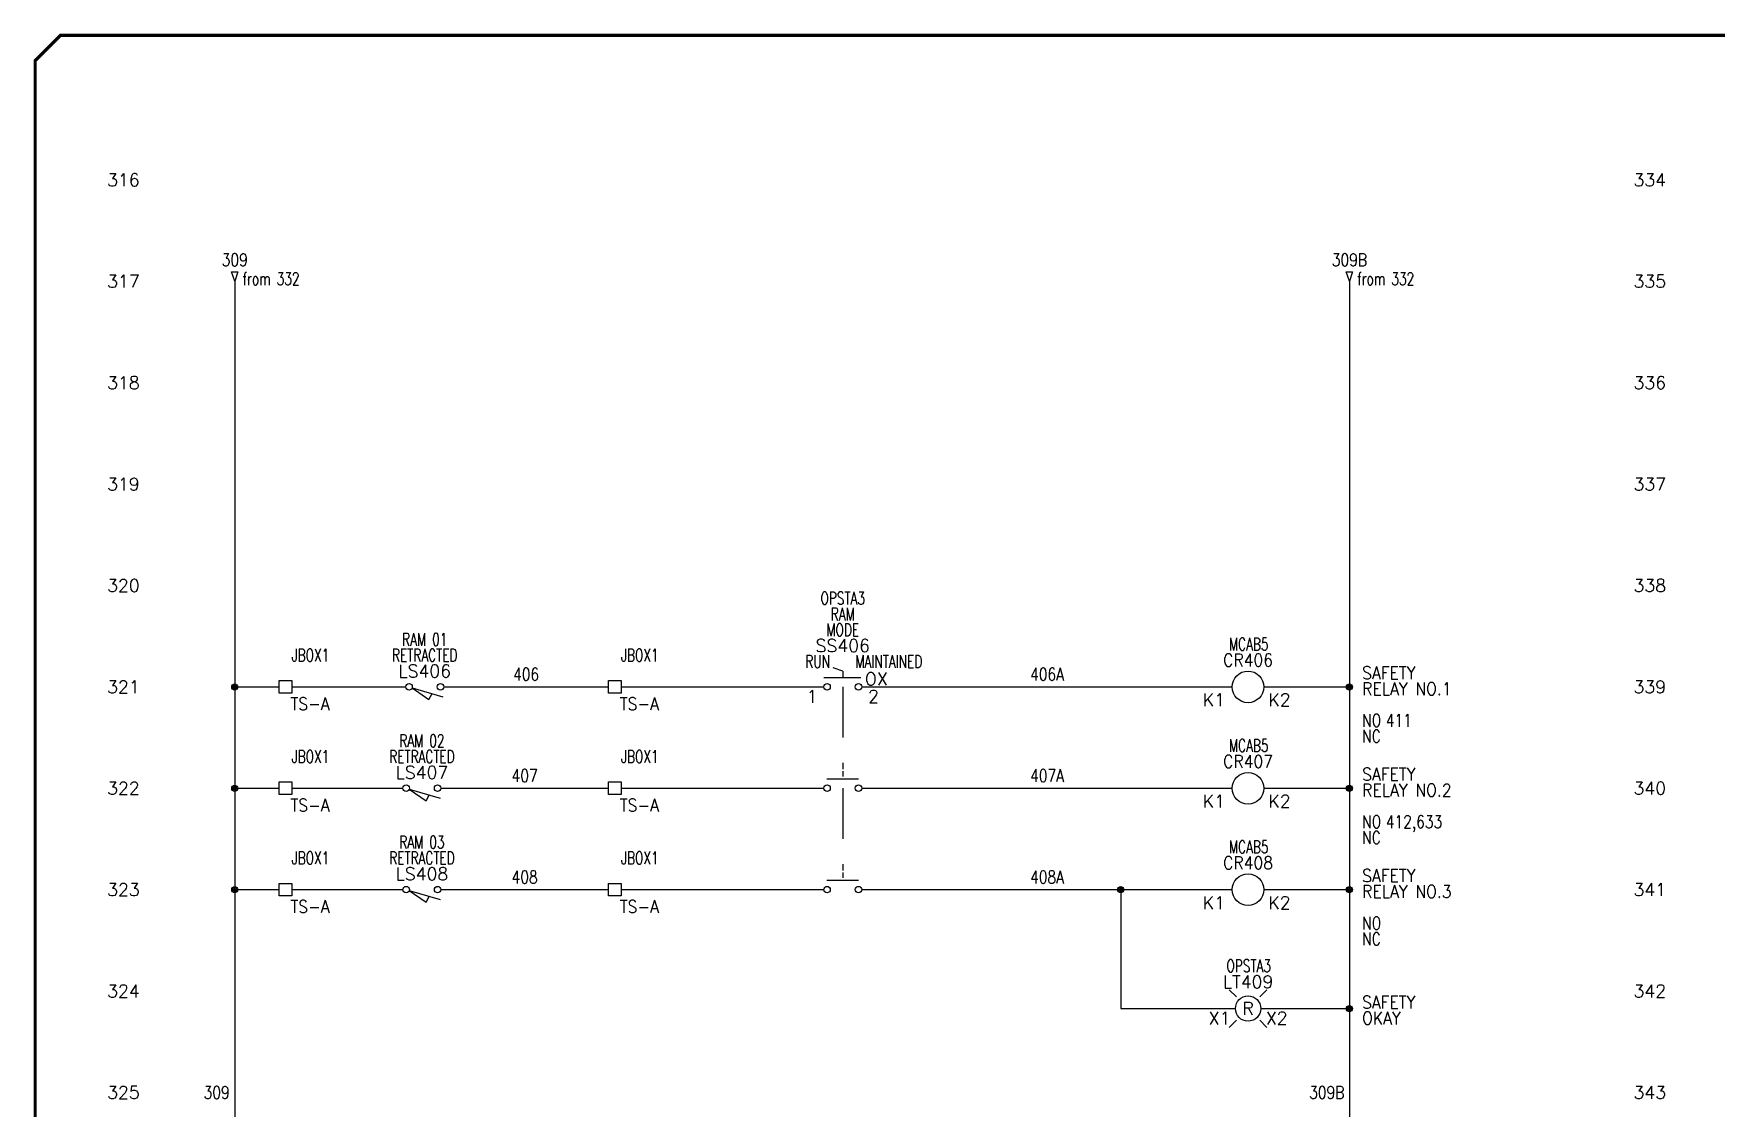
# Model space of a CAD drawing. Header units: inches. Extents: x 0 to 33.5, y 0 to 22.4.
# Drawn here: x 0.02 to 16.62, y 11.84 to 22.44 of the extents above; entities that cross this region are included whole.
import ezdxf
from ezdxf.enums import TextEntityAlignment as Align

# ---------------------------------------------------------------- set-up
doc = ezdxf.new("R2010")
doc.units = ezdxf.units.IN
doc.header["$MEASUREMENT"] = 0
doc.linetypes.add('DASHED', pattern=[0.75, 0.5, -0.25])
for name, color, linetype in [('BLK_14AWG', 252, 'Continuous'), ('DEMO-PITEM', 7, 'Continuous'), ('DESC', 150, 'Continuous'), ('LINK', 8, 'DASHED'), ('LOC', 8, 'Continuous'), ('MISC', 7, 'Continuous'), ('POS', 52, 'Continuous'), ('RED_18AWG', 1, 'Continuous'), ('SYMS', 7, 'Continuous'), ('TAGS', 150, 'Continuous'), ('TERMS', 123, 'Continuous'), ('TITLE', 7, 'Continuous'), ('WHT_16AWG', 7, 'Continuous'), ('WIRENO', 7, 'Continuous'), ('WIREREF_DEST', 52, 'Continuous'), ('XREF', 7, 'Continuous')]:
    doc.layers.add(name, color=color, linetype=linetype)
doc.styles.add('ITALIC', font='ITALIC')
doc.styles.add('SIMPLEX', font='SIMPLEX')
doc.styles.add('WD', font='romans.shx')

# ---------------------------------------------------------------- blocks, each defined once
blk = doc.blocks.new('acade_title')
at = {"layer": 'TITLE', "const_width": 0.0312}
blk.add_lwpolyline([(30.594, 0.281), (30.594, 22.177), (30.344, 22.427), (0.281, 22.427), (0.031, 22.177), (0.031, 0.281), (0.281, 0.031), (30.344, 0.031)], close=True, dxfattribs=at)
at = {"layer": 'TITLE', "color": 1, "style": 'ITALIC'}
for tag, height, p in [('TITLE#1', 0.125, (32.156, 3.406)), ('TITLE#2', 0.125, (32.156, 3.204)), ('TITLE#3', 0.125, (32.156, 3.001)), ('TITLE#4', 0.125, (32.156, 2.799)), ('DWG#', 0.2, (32.156, 0.826))]:
    blk.add_attdef(tag, text='', height=height, dxfattribs=at).set_placement(p, align=Align.CENTER)
at = {"layer": 'TITLE', "color": 1, "style": 'SIMPLEX'}
blk.add_attdef('CAD#', (30.826, 1.958), '', height=0.0938, rotation=90, dxfattribs=at)
at = {"layer": 'TITLE', "color": 1}
for tag, p, height, style in [('ENGINEER', (31.237, 1.958), 0.0938, 'ITALIC'), ('CHKDBY', (32.424, 1.958), 0.0938, 'ITALIC'), ('JOB#', (31.464, 1.644), 0.0938, 'SIMPLEX'), ('DRAWNBY', (32.494, 1.644), 0.0938, 'ITALIC'), ('SCALE', (31.353, 1.344), 0.0938, 'SIMPLEX'), ('DATE', (32.408, 1.344), 0.0938, 'SIMPLEX'), ('SHTS', (32.532, 0.25), 0.2, 'ITALIC')]:
    blk.add_attdef(tag, p, '', height=height, dxfattribs=dict(at, style=style))
at = {"layer": 'TITLE', "color": 1, "style": 'ITALIC'}
blk.add_attdef('SH#', text='', height=0.2, dxfattribs=at).set_placement((31.881, 0.25), align=Align.RIGHT)
at = {"layer": 'TITLE', "color": 7, "flags": 9}
blk.add_attdef('WD_TB', (31.219, 0.031), '', height=0.125, dxfattribs=at)
blk = doc.blocks.new('WD_MLRH')
at = {"style": 'WD'}
blk.add_attdef('RUNGFIRST', text='', height=0.125, dxfattribs=at).set_placement((-0.25, 0), align=Align.MIDDLE_RIGHT)
at = {"style": 'WD', "flags": 1}
for tag, p in [('RUNGHORV', (-0.25, -0.127)), ('RUNGINC', (-0.25, -0.163)), ('WIRE-START', (-0.25, -0.356)), ('WIREMODE', (-0.25, -0.281)), ('RUNGDIST', (-0.25, -0.2)), ('RUNGCNT', (-0.25, -0.237)), ('WIREFMT', (-0.25, -0.321)), ('WIRE-GSUF', (-0.25, -0.396)), ('PH3SPACE', (-0.25, -0.437))]:
    blk.add_attdef(tag, text='', height=0.025, dxfattribs=at).set_placement(p, align=Align.RIGHT)
blk = doc.blocks.new('WDDOT')
for radius in [0.03, 0.0187, 0.00929]:
    blk.add_circle((0, 0), radius)
blk = doc.blocks.new('HSS112')
for p, q in [((0, 0.156), (-0.094, 0.188)), ((-0.185, 0.094), (0.18, 0.094)), ((0, 0.156), (0, 0.094))]:
    blk.add_line(p, q)
for centre in [(-0.155, 0), (0.155, 0)]:
    blk.add_circle(centre, 0.0322)
at = {"style": 'WD', "width": 0.7}
for tag, p in [('INST', (0, 0.982)), ('LOC', (0, 0.812)), ('DESC1', (0, 0.656)), ('DESC2', (0, 0.5)), ('XREF', (0, -0.219))]:
    blk.add_attdef(tag, text='', height=0.125, dxfattribs=at).set_placement(p, align=Align.CENTER)
at = {"style": 'WD'}
blk.add_attdef('TAG1', text='', height=0.125, dxfattribs=at).set_placement((0, 0.344), align=Align.CENTER)
at = {"style": 'WD', "width": 0.7}
blk.add_attdef('POS1', text='', height=0.125, dxfattribs=at).set_placement((-0.125, 0.188), align=Align.RIGHT)
at = {"style": 'WD'}
for tag, p, height in [('X2LINK', (0, 0.219), 0.01), ('X8LINK', (0, 0), 0.01), ('STATE', (0.219, 0.016), 0.125)]:
    blk.add_attdef(tag, p, '', height=height, dxfattribs=at)
at = {"style": 'WD', "width": 0.7}
blk.add_attdef('POS2', (0.125, 0.188), '', height=0.125, dxfattribs=at)
at = {"style": 'WD'}
for tag, p, height, flags in [('X4TERM01', (-0.188, 0), 0.0125, 1), ('X1TERM02', (0.188, 0), 0.0125, 1), ('FAMILY', (0.205, 0.152), 0.01, 9), ('CONTACT', (0.205, 0.136), 0.01, 1)]:
    blk.add_attdef(tag, p, '', height=height, dxfattribs=dict(at, flags=flags))
at = {"linetype": 'Continuous', "style": 'WD', "flags": 9}
for tag, p in [('ASSYCODE', (0.25, 0.094)), ('MFG', (0.23, 0.108)), ('CAT', (0.232, 0.121))]:
    blk.add_attdef(tag, text='', height=0.01, dxfattribs=at).set_placement(p, align=Align.CENTER)
at = {"linetype": 'Continuous', "style": 'WD', "flags": 8}
blk.add_attdef('TERM01', text='', height=0.125, dxfattribs=at).set_placement((-0.25, -0.031), align=Align.TOP_RIGHT)
blk.add_attdef('TERM02', text='', height=0.125, dxfattribs=at).set_placement((0.25, -0.031), align=Align.TOP_LEFT)
blk = doc.blocks.new('HLS11')
at = {"linetype": 'Continuous'}
for p, q in [((-0.125, -0.01), (0.041, -0.124)), ((-0.125, -0.01), (0.179, -0.097)), ((0.041, -0.124), (0.073, -0.067))]:
    blk.add_line(p, q, dxfattribs=at)
for centre in [(-0.155, 0), (0.155, 0)]:
    blk.add_circle(centre, 0.0322)
at = {"style": 'WD', "width": 0.7}
for tag, p in [('INST', (0, 0.719)), ('LOC', (0, 0.562)), ('DESC1', (0, 0.406)), ('DESC2', (0, 0.25)), ('WDTAGALT', (0.006, -0.438)), ('XREF', (0, -0.299))]:
    blk.add_attdef(tag, text='', height=0.125, dxfattribs=at).set_placement(p, align=Align.CENTER)
at = {"style": 'WD'}
blk.add_attdef('TAG1', text='', height=0.125, dxfattribs=at).set_placement((0, 0.094), align=Align.CENTER)
for tag, p, height, flags in [('X4TERM01', (-0.188, 0), 0.0125, 1), ('FAMILY', (0.038, 0.037), 0.01, 9), ('CONTACT', (0.038, 0.02), 0.01, 1), ('X1TERM02', (0.188, 0), 0.0125, 1)]:
    blk.add_attdef(tag, p, '', height=height, dxfattribs=dict(at, flags=flags))
for tag, p in [('X2LINK', (0, 0.031)), ('X8LINK', (0, -0.156))]:
    blk.add_attdef(tag, p, '', height=0.01, dxfattribs=at)
at = {"linetype": 'Continuous', "style": 'WD', "flags": 9}
for tag, p in [('CAT', (0.063, -0.007)), ('ASSYCODE', (0.062, -0.047)), ('MFG', (0.063, -0.027))]:
    blk.add_attdef(tag, text='', height=0.01, dxfattribs=at).set_placement(p, align=Align.CENTER)
at = {"linetype": 'Continuous', "style": 'WD', "flags": 8}
blk.add_attdef('TERM01', text='', height=0.125, dxfattribs=at).set_placement((-0.25, -0.031), align=Align.TOP_RIGHT)
blk.add_attdef('TERM02', text='', height=0.125, dxfattribs=at).set_placement((0.25, -0.031), align=Align.TOP_LEFT)
blk = doc.blocks.new('HCR1')
blk.add_circle((0, 0), 0.156)
at = {"style": 'WD'}
for tag, width, p in [('INST', 0.7, (0.006, 0.528)), ('LOC', 0.7, (0.006, 0.359)), ('TAG1', 0.9, (0, 0.202))]:
    blk.add_attdef(tag, text='', height=0.125, dxfattribs=dict(at, width=width)).set_placement(p, align=Align.CENTER)
at = {"style": 'WD', "flags": 9}
blk.add_attdef('FAMILY', text='', height=0.01, dxfattribs=at).set_placement((-0.005, 0.17), align=Align.CENTER)
at = {"style": 'WD'}
for tag, p, width in [('DESC1', (1.126, 0.076), 0.9), ('DESC2', (1.126, -0.081), 0.9), ('DESC3', (1.126, -0.237), 0.9), ('XREFNO', (1.359, -0.393), 0.8), ('XREFNC', (1.359, -0.549), 0.8)]:
    blk.add_attdef(tag, p, '', height=0.125, dxfattribs=dict(at, width=width))
at = {"style": 'WD', "flags": 1}
for tag, p in [('X4TERM01', (-0.156, 0)), ('X1TERM02', (0.156, 0))]:
    blk.add_attdef(tag, p, '', height=0.0125, dxfattribs=at)
at = {"linetype": 'Continuous', "style": 'WD', "flags": 9}
blk.add_attdef('ASSYCODE', text='', height=0.01, dxfattribs=at).set_placement((0, 0.125), align=Align.CENTER)
at = {"linetype": 'Continuous', "style": 'WD', "flags": 1}
for tag, p in [('MFG', (0, 0.14)), ('CAT', (0, 0.159))]:
    blk.add_attdef(tag, text='', height=0.01, dxfattribs=at).set_placement(p, align=Align.MIDDLE)
at = {"linetype": 'Continuous', "style": 'WD'}
blk.add_attdef('TERM01', text='', height=0.125, dxfattribs=at).set_placement((-0.2, -0.066), align=Align.TOP_RIGHT)
blk.add_attdef('TERM02', text='', height=0.125, dxfattribs=at).set_placement((0.2, -0.066), align=Align.TOP_LEFT)
at = {"style": 'WD', "width": 0.8, "flags": 8}
for tag, p in [('NO', (1.126, -0.393)), ('NC', (1.126, -0.549))]:
    blk.add_attdef(tag, p, '', height=0.125, dxfattribs=at)
blk = doc.blocks.new('HA1D2')
blk.add_lwpolyline([(0, 0.094), (0.031, 0.094), (0, 0), (-0.031, 0.094), (0, 0.094)])
at = {"style": 'WD', "width": 0.8, "flags": 8}
blk.add_attdef('WIRENO', text='', height=0.125, dxfattribs=at).set_placement((0, 0.15), align=Align.CENTER)
at = {"style": 'WD', "flags": 1}
for tag, p in [('X8TERM01', (0, 0)), ('SIGCODE', (0.026, 0.066))]:
    blk.add_attdef(tag, p, '', height=0.01, dxfattribs=at)
at = {"style": 'WD', "width": 0.7}
for tag, p in [('XREF', (0.077, -0.037)), ('DESC1', (0.077, -0.206))]:
    blk.add_attdef(tag, p, '', height=0.125, dxfattribs=at)
blk = doc.blocks.new('HSS21')
for p, q in [((0, 0.168), (0, 0.115)), ((-0.156, 0.094), (0.156, 0.094))]:
    blk.add_line(p, q)
for centre in [(-0.155, 0), (0.155, 0)]:
    blk.add_circle(centre, 0.0322)
at = {"style": 'WD', "width": 0.7}
for tag, p in [('INST', (0, 0.826)), ('LOC', (0, 0.656)), ('DESC1', (0, 0.5)), ('DESC2', (0, 0.344)), ('XREF', (0, -0.219))]:
    blk.add_attdef(tag, text='', height=0.125, dxfattribs=at).set_placement(p, align=Align.CENTER)
at = {"style": 'WD'}
blk.add_attdef('TAG2', text='', height=0.125, dxfattribs=at).set_placement((0, 0.188), align=Align.CENTER)
for tag, p in [('X2LINK', (0, 0.188)), ('X8LINK', (0, 0))]:
    blk.add_attdef(tag, p, '', height=0.01, dxfattribs=at)
for tag, p, height, flags in [('X4TERM01', (-0.188, 0), 0.0125, 1), ('FAMILY', (0.056, 0.127), 0.01, 9), ('CONTACT', (0.056, 0.111), 0.01, 9), ('X1TERM02', (0.188, 0), 0.0125, 1)]:
    blk.add_attdef(tag, p, '', height=height, dxfattribs=dict(at, flags=flags))
at = {"style": 'WD', "width": 0.8}
blk.add_attdef('STATE', (0.219, 0.016), '', height=0.125, dxfattribs=at)
at = {"linetype": 'Continuous', "style": 'WD', "flags": 8}
blk.add_attdef('TERM01', text='', height=0.125, dxfattribs=at).set_placement((-0.25, -0.031), align=Align.TOP_RIGHT)
blk.add_attdef('TERM02', text='', height=0.125, dxfattribs=at).set_placement((0.25, -0.031), align=Align.TOP_LEFT)
blk = doc.blocks.new('HLT1R')
for p, q in [((-0.115, 0.115), (-0.186, 0.186)), ((0.115, 0.115), (0.186, 0.186)), ((-0.115, -0.115), (-0.186, -0.186)), ((0.115, -0.115), (0.186, -0.186))]:
    blk.add_line(p, q)
blk.add_circle((0, 0), 0.125)
at = {"style": 'WD', "width": 0.7}
for tag, p in [('INST', (0.006, 0.528)), ('LOC', (0.006, 0.359))]:
    blk.add_attdef(tag, text='', height=0.125, dxfattribs=at).set_placement(p, align=Align.CENTER)
at = {"style": 'WD'}
blk.add_attdef('TAG1', text='', height=0.125, dxfattribs=at).set_placement((0, 0.202), align=Align.CENTER)
at = {"style": 'WD', "flags": 9}
blk.add_attdef('FAMILY', text='', height=0.01, dxfattribs=at).set_placement((-0.005, 0.161), align=Align.CENTER)
at = {"style": 'WD'}
blk.add_attdef('COLOR', text='', height=0.125, dxfattribs=at).set_placement((0, 0), align=Align.MIDDLE)
at = {"style": 'WD', "flags": 1}
for tag, p in [('X4TERM01', (-0.125, 0)), ('X1TERM02', (0.125, 0))]:
    blk.add_attdef(tag, p, '', height=0.0125, dxfattribs=at)
at = {"linetype": 'Continuous', "style": 'WD', "flags": 9}
blk.add_attdef('ASSYCODE', text='', height=0.01, dxfattribs=at).set_placement((-0.003, 0.098), align=Align.CENTER)
at = {"linetype": 'Continuous', "style": 'WD', "flags": 1}
for tag, p in [('MFG', (0, 0.121)), ('CAT', (0, 0.14))]:
    blk.add_attdef(tag, text='', height=0.01, dxfattribs=at).set_placement(p, align=Align.MIDDLE)
at = {"style": 'WD'}
for tag, p, width in [('DESC1', (1.125, 0), 0.9), ('WDTAGALT', (1.125, -0.312), 0.7)]:
    blk.add_attdef(tag, p, '', height=0.125, dxfattribs=dict(at, width=width))
at = {"linetype": 'Continuous', "style": 'WD', "flags": 8}
blk.add_attdef('TERM01', text='', height=0.125, dxfattribs=at).set_placement((-0.175, -0.031), align=Align.TOP_RIGHT)
blk.add_attdef('TERM02', text='', height=0.125, dxfattribs=at).set_placement((0.175, -0.031), align=Align.TOP_LEFT)
at = {"style": 'WD', "width": 0.9}
blk.add_attdef('DESC2', text='', height=0.125, dxfattribs=at).set_placement((1.125, -0.031), align=Align.TOP_LEFT)
blk = doc.blocks.new('HT0W01')
for p, q in [((-0.062, 0.062), (0.062, 0.062)), ((-0.062, -0.062), (-0.062, 0.062)), ((0.062, 0.062), (0.062, -0.062)), ((0.062, -0.062), (-0.062, -0.062))]:
    blk.add_line(p, q)
at = {"style": 'WD'}
for tag, p, width in [('INST', (0.062, 0.42), 0.7), ('LOC', (0.062, 0.25), 0.7), ('DESC1', (0.05, -0.385), 0.8)]:
    blk.add_attdef(tag, p, '', height=0.125, dxfattribs=dict(at, width=width))
at = {"linetype": 'Continuous', "style": 'WD', "width": 0.8, "flags": 8}
blk.add_attdef('WIRENO', text='', height=0.125, dxfattribs=at).set_placement((0, 0.094), align=Align.CENTER)
at = {"style": 'WD', "flags": 1}
for tag, p, height in [('X4TERM01', (-0.062, 0), 0.0125), ('X4TERMDESC01', (-0.055, -0.023), 0.025), ('X2TERMDESC01', (-0.006, 0.029), 0.025), ('STRIPSEQ', (0, 0), 0.00125), ('X2TERM01', (0, 0.062), 0.0125), ('X1TERMDESC01', (0.039, 0.007), 0.025), ('X1TERM01', (0.062, 0), 0.0125), ('LINKTERM', (0, -0.002), 0.00125), ('X8TERM01', (0, -0.062), 0.0125), ('X8TERMDESC01', (0, -0.054), 0.025)]:
    blk.add_attdef(tag, p, '', height=height, dxfattribs=at)
at = {"linetype": 'Continuous', "style": 'WD'}
for tag, p, height, width, flags in [('TAGSTRIP', (0.05, -0.229), 0.125, 0.9, 8), ('CAT', (0.213, -0.406), 0.109, 0.8, 1), ('DESC2', (0.05, -0.541), 0.125, 0.8, 8), ('DESC3', (0.05, -0.698), 0.125, 0.8, 8)]:
    blk.add_attdef(tag, p, '', height=height, dxfattribs=dict(at, width=width, flags=flags))
at = {"linetype": 'Continuous', "style": 'WD', "width": 0.8, "flags": 1}
blk.add_attdef('MFG', text='', height=0.109, dxfattribs=at).set_placement((0.088, -0.406), align=Align.RIGHT)
at = {"style": 'WD', "width": 0.7, "flags": 1}
blk.add_attdef('ASSYCODE', (0.062, -0.281), '', height=0.01, dxfattribs=at)
blk = doc.blocks.new('WD_WNV')
at = {"linetype": 'Continuous', "style": 'WD', "width": 0.8}
blk.add_attdef('WIRENO', text='', height=0.125, dxfattribs=at).set_placement((-0.05, 0), align=Align.MIDDLE_RIGHT)
at = {"style": 'WD', "flags": 1}
for tag, p in [('W01USER', (-0.062, 0.094)), ('W02USER', (-0.062, 0.086)), ('W03USER', (-0.062, 0.078)), ('W04USER', (-0.062, 0.07)), ('W05USER', (-0.062, 0.062)), ('W06USER', (-0.062, 0.055)), ('W07USER', (-0.062, 0.047)), ('W08USER', (-0.062, 0.039)), ('W09USER', (-0.062, 0.031)), ('W10USER', (-0.062, 0.023))]:
    blk.add_attdef(tag, text='', height=0.005, dxfattribs=at).set_placement(p, align=Align.CENTER)
blk = doc.blocks.new('WD_WNH')
at = {"linetype": 'Continuous', "style": 'WD', "width": 0.8}
blk.add_attdef('WIRENO', text='', height=0.125, dxfattribs=at).set_placement((0, 0.062), align=Align.CENTER)
at = {"style": 'WD', "flags": 1}
for tag, p in [('W01USER', (0, 0.078)), ('W02USER', (0, 0.07)), ('W03USER', (0, 0.062)), ('W04USER', (0, 0.055)), ('W05USER', (0, 0.047)), ('W06USER', (0, 0.039)), ('W07USER', (0, 0.031)), ('W08USER', (0, 0.023)), ('W09USER', (0, 0.016)), ('W10USER', (0, 0.008))]:
    blk.add_attdef(tag, text='', height=0.005, dxfattribs=at).set_placement(p, align=Align.CENTER)

msp = doc.modelspace()

# ---------------------------------------------------------------- linework, layer by layer
at = {"layer": 'BLK_14AWG'}
for p, q in [((2, 20), (2, 4)), ((2, 16), (2.438, 16)), ((2.562, 16), (3.688, 16)), ((2, 15), (2.438, 15)), ((2.562, 15), (3.659, 15)), ((2, 14), (2.438, 14)), ((2.562, 14), (3.659, 14))]:
    msp.add_line(p, q, dxfattribs=at)
at = {"layer": 'LINK'}
for points in [[(8, 16), (8, 15.188)], [(8, 15), (8, 14.188)]]:
    msp.add_lwpolyline(points, dxfattribs=at)
at = {"layer": 'RED_18AWG'}
for p, q in [((4.062, 16), (5.688, 16)), ((5.812, 16), (7.812, 16)), ((8.188, 16), (11.844, 16)), ((4.034, 15), (5.688, 15)), ((5.812, 15), (7.812, 15)), ((8.188, 15), (11.844, 15)), ((4.034, 14), (5.688, 14)), ((5.812, 14), (7.812, 14)), ((8.188, 14), (11.844, 14)), ((10.743, 14), (10.743, 12.827)), ((10.743, 12.827), (11.875, 12.827))]:
    msp.add_line(p, q, dxfattribs=at)
at = {"layer": 'WHT_16AWG'}
for p, q in [((13, 20), (13, 4)), ((12.156, 16), (13, 16)), ((12.156, 15), (13, 15)), ((12.156, 14), (13, 14)), ((12.125, 12.827), (13, 12.827))]:
    msp.add_line(p, q, dxfattribs=at)

# ---------------------------------------------------------------- block references
at = {"layer": 'DEMO-PITEM'}
msp.add_blockref('acade_title', (0, 0), dxfattribs=at)
at = {"layer": 'SYMS'}
ref = msp.add_blockref('WD_MLRH', (1.312, 21), dxfattribs=at)
ref.add_attrib('RUNGFIRST', '316', dxfattribs={"layer": 'MISC', "height": 0.125, "style": 'WD'}).set_placement((1.062, 21), align=Align.MIDDLE_RIGHT)
ref = msp.add_blockref('WD_MLRH', (16.375, 21), dxfattribs=at)
ref.add_attrib('RUNGFIRST', '334', dxfattribs={"layer": 'MISC', "height": 0.125, "style": 'WD'}).set_placement((16.125, 21), align=Align.MIDDLE_RIGHT)
ref = msp.add_blockref('HA1D2', (2, 20), dxfattribs=at)
ref.add_attrib('WIRENO', '309', dxfattribs={"layer": 'WIREREF_DEST', "height": 0.125, "style": 'WD', "width": 0.8, "flags": 8}).set_placement((2, 20.15), align=Align.CENTER)
ref.add_attrib('XREF', 'from 332', (2.077, 19.963), dxfattribs={"layer": 'XREF', "height": 0.125, "style": 'WD', "width": 0.7})
ref = msp.add_blockref('HA1D2', (13, 20), dxfattribs=at)
ref.add_attrib('WIRENO', '309B', dxfattribs={"layer": 'WIREREF_DEST', "height": 0.125, "style": 'WD', "width": 0.8, "flags": 8}).set_placement((13, 20.15), align=Align.CENTER)
ref.add_attrib('XREF', 'from 332', (13.077, 19.963), dxfattribs={"layer": 'XREF', "height": 0.125, "style": 'WD', "width": 0.7})
ref = msp.add_blockref('HSS112', (8, 16), dxfattribs=at)
ref.add_attrib('TERM01', '1', dxfattribs={"layer": 'TERMS', "linetype": 'Continuous', "height": 0.125, "style": 'WD', "flags": 8}).set_placement((7.75, 15.969), align=Align.TOP_RIGHT)
ref.add_attrib('TERM02', '2', dxfattribs={"layer": 'TERMS', "linetype": 'Continuous', "height": 0.125, "style": 'WD', "flags": 8}).set_placement((8.25, 15.969), align=Align.TOP_LEFT)
ref.add_attrib('LOC', 'OPSTA3', dxfattribs={"layer": 'LOC', "height": 0.125, "style": 'WD', "width": 0.7}).set_placement((8, 16.812), align=Align.CENTER)
ref.add_attrib('STATE', 'OX', (8.219, 16.016), dxfattribs={"layer": 'MISC', "height": 0.125, "style": 'WD'})
ref.add_attrib('POS2', 'MAINTAINED', (8.125, 16.188), dxfattribs={"layer": 'POS', "height": 0.125, "style": 'WD', "width": 0.7})
ref.add_attrib('POS1', 'RUN', dxfattribs={"layer": 'POS', "height": 0.125, "style": 'WD', "width": 0.7}).set_placement((7.875, 16.188), align=Align.RIGHT)
ref.add_attrib('DESC2', 'MODE', dxfattribs={"layer": 'DESC', "height": 0.125, "style": 'WD', "width": 0.7}).set_placement((8, 16.5), align=Align.CENTER)
ref.add_attrib('DESC1', 'RAM', dxfattribs={"layer": 'DESC', "height": 0.125, "style": 'WD', "width": 0.7}).set_placement((8, 16.656), align=Align.CENTER)
ref.add_attrib('TAG1', 'SS406', dxfattribs={"layer": 'TAGS', "height": 0.125, "style": 'WD'}).set_placement((8, 16.344), align=Align.CENTER)
ref = msp.add_blockref('HLS11', (3.875, 16), dxfattribs=at)
ref.add_attrib('DESC2', 'RETRACTED', dxfattribs={"layer": 'DESC', "height": 0.125, "style": 'WD', "width": 0.7}).set_placement((3.875, 16.25), align=Align.CENTER)
ref.add_attrib('DESC1', 'RAM 01', dxfattribs={"layer": 'DESC', "height": 0.125, "style": 'WD', "width": 0.7}).set_placement((3.875, 16.406), align=Align.CENTER)
ref.add_attrib('TAG1', 'LS406', dxfattribs={"layer": 'TAGS', "height": 0.125, "style": 'WD'}).set_placement((3.875, 16.094), align=Align.CENTER)
ref = msp.add_blockref('HCR1', (12, 16), dxfattribs=at)
ref.add_attrib('LOC', 'MCAB5', dxfattribs={"layer": 'LOC', "height": 0.125, "style": 'WD', "width": 0.7}).set_placement((12.006, 16.359), align=Align.CENTER)
ref.add_attrib('NC', 'NC', (13.126, 15.451), dxfattribs={"layer": 'MISC', "height": 0.125, "style": 'WD', "width": 0.8, "flags": 8})
ref.add_attrib('NO', 'NO', (13.126, 15.607), dxfattribs={"layer": 'MISC', "height": 0.125, "style": 'WD', "width": 0.8, "flags": 8})
ref.add_attrib('TERM02', 'K2', dxfattribs={"layer": 'TERMS', "linetype": 'Continuous', "height": 0.125, "style": 'WD'}).set_placement((12.2, 15.934), align=Align.TOP_LEFT)
ref.add_attrib('TERM01', 'K1', dxfattribs={"layer": 'TERMS', "linetype": 'Continuous', "height": 0.125, "style": 'WD'}).set_placement((11.772, 15.934), align=Align.TOP_RIGHT)
ref.add_attrib('XREFNO', '411', (13.359, 15.607), dxfattribs={"layer": 'XREF', "height": 0.125, "style": 'WD', "width": 0.8})
ref.add_attrib('DESC2', 'RELAY NO.1', (13.126, 15.919), dxfattribs={"layer": 'DESC', "height": 0.125, "style": 'WD', "width": 0.9})
ref.add_attrib('DESC1', 'SAFETY', (13.126, 16.076), dxfattribs={"layer": 'DESC', "height": 0.125, "style": 'WD', "width": 0.9})
ref.add_attrib('TAG1', 'CR406', dxfattribs={"layer": 'TAGS', "height": 0.125, "style": 'WD', "width": 0.9}).set_placement((12, 16.202), align=Align.CENTER)
ref = msp.add_blockref('HT0W01', (2.5, 16), dxfattribs=at)
ref.add_attrib('LOC', 'JBOX1', (2.562, 16.25), dxfattribs={"layer": 'LOC', "height": 0.125, "style": 'WD', "width": 0.7})
ref.add_attrib('TAGSTRIP', 'TS-A', (2.55, 15.771), dxfattribs={"layer": 'TAGS', "linetype": 'Continuous', "height": 0.125, "style": 'WD', "width": 0.9, "flags": 8})
ref = msp.add_blockref('HT0W01', (5.75, 16), dxfattribs=at)
ref.add_attrib('LOC', 'JBOX1', (5.812, 16.25), dxfattribs={"layer": 'LOC', "height": 0.125, "style": 'WD', "width": 0.7})
ref.add_attrib('TAGSTRIP', 'TS-A', (5.8, 15.771), dxfattribs={"layer": 'TAGS', "linetype": 'Continuous', "height": 0.125, "style": 'WD', "width": 0.9, "flags": 8})
for name, p in [('WDDOT', (2, 16)), ('WDDOT', (13, 16)), ('HSS21', (8, 15)), ('WDDOT', (2, 15)), ('WDDOT', (13, 15)), ('HSS21', (8, 14)), ('WDDOT', (2, 14)), ('WDDOT', (10.743, 14)), ('WDDOT', (13, 14)), ('WDDOT', (13, 12.827))]:
    msp.add_blockref(name, p, dxfattribs=at)
ref = msp.add_blockref('HLS11', (3.847, 15), dxfattribs=at)
ref.add_attrib('DESC2', 'RETRACTED', dxfattribs={"layer": 'DESC', "height": 0.125, "style": 'WD', "width": 0.7}).set_placement((3.847, 15.25), align=Align.CENTER)
ref.add_attrib('DESC1', 'RAM 02', dxfattribs={"layer": 'DESC', "height": 0.125, "style": 'WD', "width": 0.7}).set_placement((3.847, 15.406), align=Align.CENTER)
ref.add_attrib('TAG1', 'LS407', dxfattribs={"layer": 'TAGS', "height": 0.125, "style": 'WD'}).set_placement((3.847, 15.094), align=Align.CENTER)
ref = msp.add_blockref('HCR1', (12, 15), dxfattribs=at)
ref.add_attrib('LOC', 'MCAB5', dxfattribs={"layer": 'LOC', "height": 0.125, "style": 'WD', "width": 0.7}).set_placement((12.006, 15.359), align=Align.CENTER)
ref.add_attrib('NC', 'NC', (13.126, 14.451), dxfattribs={"layer": 'MISC', "height": 0.125, "style": 'WD', "width": 0.8, "flags": 8})
ref.add_attrib('NO', 'NO', (13.126, 14.607), dxfattribs={"layer": 'MISC', "height": 0.125, "style": 'WD', "width": 0.8, "flags": 8})
ref.add_attrib('TERM02', 'K2', dxfattribs={"layer": 'TERMS', "linetype": 'Continuous', "height": 0.125, "style": 'WD'}).set_placement((12.2, 14.934), align=Align.TOP_LEFT)
ref.add_attrib('TERM01', 'K1', dxfattribs={"layer": 'TERMS', "linetype": 'Continuous', "height": 0.125, "style": 'WD'}).set_placement((11.772, 14.934), align=Align.TOP_RIGHT)
ref.add_attrib('XREFNO', '412,633', (13.359, 14.607), dxfattribs={"layer": 'XREF', "height": 0.125, "style": 'WD', "width": 0.8})
ref.add_attrib('DESC2', 'RELAY NO.2', (13.126, 14.919), dxfattribs={"layer": 'DESC', "height": 0.125, "style": 'WD', "width": 0.9})
ref.add_attrib('DESC1', 'SAFETY', (13.126, 15.076), dxfattribs={"layer": 'DESC', "height": 0.125, "style": 'WD', "width": 0.9})
ref.add_attrib('TAG1', 'CR407', dxfattribs={"layer": 'TAGS', "height": 0.125, "style": 'WD', "width": 0.9}).set_placement((12, 15.202), align=Align.CENTER)
ref = msp.add_blockref('HT0W01', (2.5, 15), dxfattribs=at)
ref.add_attrib('LOC', 'JBOX1', (2.562, 15.25), dxfattribs={"layer": 'LOC', "height": 0.125, "style": 'WD', "width": 0.7})
ref.add_attrib('TAGSTRIP', 'TS-A', (2.55, 14.771), dxfattribs={"layer": 'TAGS', "linetype": 'Continuous', "height": 0.125, "style": 'WD', "width": 0.9, "flags": 8})
ref = msp.add_blockref('HT0W01', (5.75, 15), dxfattribs=at)
ref.add_attrib('LOC', 'JBOX1', (5.812, 15.25), dxfattribs={"layer": 'LOC', "height": 0.125, "style": 'WD', "width": 0.7})
ref.add_attrib('TAGSTRIP', 'TS-A', (5.8, 14.771), dxfattribs={"layer": 'TAGS', "linetype": 'Continuous', "height": 0.125, "style": 'WD', "width": 0.9, "flags": 8})
ref = msp.add_blockref('HLS11', (3.847, 14), dxfattribs=at)
ref.add_attrib('DESC2', 'RETRACTED', dxfattribs={"layer": 'DESC', "height": 0.125, "style": 'WD', "width": 0.7}).set_placement((3.847, 14.25), align=Align.CENTER)
ref.add_attrib('DESC1', 'RAM 03', dxfattribs={"layer": 'DESC', "height": 0.125, "style": 'WD', "width": 0.7}).set_placement((3.847, 14.406), align=Align.CENTER)
ref.add_attrib('TAG1', 'LS408', dxfattribs={"layer": 'TAGS', "height": 0.125, "style": 'WD'}).set_placement((3.847, 14.094), align=Align.CENTER)
ref = msp.add_blockref('HCR1', (12, 14), dxfattribs=at)
ref.add_attrib('LOC', 'MCAB5', dxfattribs={"layer": 'LOC', "height": 0.125, "style": 'WD', "width": 0.7}).set_placement((12.006, 14.359), align=Align.CENTER)
ref.add_attrib('NC', 'NC', (13.126, 13.451), dxfattribs={"layer": 'MISC', "height": 0.125, "style": 'WD', "width": 0.8, "flags": 8})
ref.add_attrib('NO', 'NO', (13.126, 13.607), dxfattribs={"layer": 'MISC', "height": 0.125, "style": 'WD', "width": 0.8, "flags": 8})
ref.add_attrib('TERM02', 'K2', dxfattribs={"layer": 'TERMS', "linetype": 'Continuous', "height": 0.125, "style": 'WD'}).set_placement((12.2, 13.934), align=Align.TOP_LEFT)
ref.add_attrib('TERM01', 'K1', dxfattribs={"layer": 'TERMS', "linetype": 'Continuous', "height": 0.125, "style": 'WD'}).set_placement((11.772, 13.934), align=Align.TOP_RIGHT)
ref.add_attrib('DESC2', 'RELAY NO.3', (13.126, 13.919), dxfattribs={"layer": 'DESC', "height": 0.125, "style": 'WD', "width": 0.9})
ref.add_attrib('DESC1', 'SAFETY', (13.126, 14.076), dxfattribs={"layer": 'DESC', "height": 0.125, "style": 'WD', "width": 0.9})
ref.add_attrib('TAG1', 'CR408', dxfattribs={"layer": 'TAGS', "height": 0.125, "style": 'WD', "width": 0.9}).set_placement((12, 14.202), align=Align.CENTER)
ref = msp.add_blockref('HT0W01', (2.5, 14), dxfattribs=at)
ref.add_attrib('LOC', 'JBOX1', (2.562, 14.25), dxfattribs={"layer": 'LOC', "height": 0.125, "style": 'WD', "width": 0.7})
ref.add_attrib('TAGSTRIP', 'TS-A', (2.55, 13.771), dxfattribs={"layer": 'TAGS', "linetype": 'Continuous', "height": 0.125, "style": 'WD', "width": 0.9, "flags": 8})
ref = msp.add_blockref('HT0W01', (5.75, 14), dxfattribs=at)
ref.add_attrib('LOC', 'JBOX1', (5.812, 14.25), dxfattribs={"layer": 'LOC', "height": 0.125, "style": 'WD', "width": 0.7})
ref.add_attrib('TAGSTRIP', 'TS-A', (5.8, 13.771), dxfattribs={"layer": 'TAGS', "linetype": 'Continuous', "height": 0.125, "style": 'WD', "width": 0.9, "flags": 8})
ref = msp.add_blockref('HLT1R', (12, 12.827), dxfattribs=at)
ref.add_attrib('LOC', 'OPSTA3', dxfattribs={"layer": 'LOC', "height": 0.125, "style": 'WD', "width": 0.7}).set_placement((12.006, 13.186), align=Align.CENTER)
ref.add_attrib('DESC2', 'OKAY', dxfattribs={"layer": 'DESC', "height": 0.125, "style": 'WD', "width": 0.9}).set_placement((13.125, 12.796), align=Align.TOP_LEFT)
ref.add_attrib('DESC1', 'SAFETY', (13.125, 12.827), dxfattribs={"layer": 'DESC', "height": 0.125, "style": 'WD', "width": 0.9})
ref.add_attrib('TERM02', 'X2', dxfattribs={"layer": 'TERMS', "linetype": 'Continuous', "height": 0.125, "style": 'WD', "flags": 8}).set_placement((12.175, 12.796), align=Align.TOP_LEFT)
ref.add_attrib('TERM01', 'X1', dxfattribs={"layer": 'TERMS', "linetype": 'Continuous', "height": 0.125, "style": 'WD', "flags": 8}).set_placement((11.825, 12.796), align=Align.TOP_RIGHT)
ref.add_attrib('TAG1', 'LT409', dxfattribs={"layer": 'TAGS', "height": 0.125, "style": 'WD'}).set_placement((12, 13.029), align=Align.CENTER)
ref.add_attrib('COLOR', 'R', dxfattribs={"layer": 'MISC', "height": 0.125, "style": 'WD'}).set_placement((12, 12.827), align=Align.MIDDLE)
at = {"layer": 'WIRENO'}
ref = msp.add_blockref('WD_WNH', (4.875, 16), dxfattribs=at)
ref.add_attrib('WIRENO', '406', dxfattribs={"linetype": 'Continuous', "height": 0.125, "style": 'WD', "width": 0.8}).set_placement((4.875, 16.062), align=Align.CENTER)
ref = msp.add_blockref('WD_WNH', (10.016, 16), dxfattribs=at)
ref.add_attrib('WIRENO', '406A', dxfattribs={"linetype": 'Continuous', "height": 0.125, "style": 'WD', "width": 0.8}).set_placement((10.016, 16.062), align=Align.CENTER)
ref = msp.add_blockref('WD_WNH', (4.861, 15), dxfattribs=at)
ref.add_attrib('WIRENO', '407', dxfattribs={"linetype": 'Continuous', "height": 0.125, "style": 'WD', "width": 0.8}).set_placement((4.861, 15.062), align=Align.CENTER)
ref = msp.add_blockref('WD_WNH', (10.016, 15), dxfattribs=at)
ref.add_attrib('WIRENO', '407A', dxfattribs={"linetype": 'Continuous', "height": 0.125, "style": 'WD', "width": 0.8}).set_placement((10.016, 15.062), align=Align.CENTER)
ref = msp.add_blockref('WD_WNH', (4.861, 14), dxfattribs=at)
ref.add_attrib('WIRENO', '408', dxfattribs={"linetype": 'Continuous', "height": 0.125, "style": 'WD', "width": 0.8}).set_placement((4.861, 14.062), align=Align.CENTER)
ref = msp.add_blockref('WD_WNH', (10.016, 14), dxfattribs=at)
ref.add_attrib('WIRENO', '408A', dxfattribs={"linetype": 'Continuous', "height": 0.125, "style": 'WD', "width": 0.8}).set_placement((10.016, 14.062), align=Align.CENTER)
ref = msp.add_blockref('WD_WNV', (2, 12), dxfattribs=at)
ref.add_attrib('WIRENO', '309', dxfattribs={"linetype": 'Continuous', "height": 0.125, "style": 'WD', "width": 0.8}).set_placement((1.95, 12), align=Align.MIDDLE_RIGHT)
ref = msp.add_blockref('WD_WNV', (13, 12), dxfattribs=at)
ref.add_attrib('WIRENO', '309B', dxfattribs={"linetype": 'Continuous', "height": 0.125, "style": 'WD', "width": 0.8}).set_placement((12.95, 12), align=Align.MIDDLE_RIGHT)

# ---------------------------------------------------------------- texts
at = {"layer": 'MISC', "style": 'WD'}
for s, p in [('317', (1.062, 20)), ('335', (16.125, 20)), ('318', (1.062, 19)), ('336', (16.125, 19)), ('319', (1.062, 18)), ('337', (16.125, 18)), ('320', (1.062, 17)), ('338', (16.125, 17)), ('321', (1.062, 16)), ('339', (16.125, 16)), ('322', (1.062, 15)), ('340', (16.125, 15)), ('323', (1.062, 14)), ('341', (16.125, 14)), ('324', (1.062, 13)), ('342', (16.125, 13)), ('325', (1.062, 12)), ('343', (16.125, 12))]:
    msp.add_text(s, height=0.125, dxfattribs=at).set_placement(p, align=Align.MIDDLE_RIGHT)

doc.saveas('drawing.dxf')
